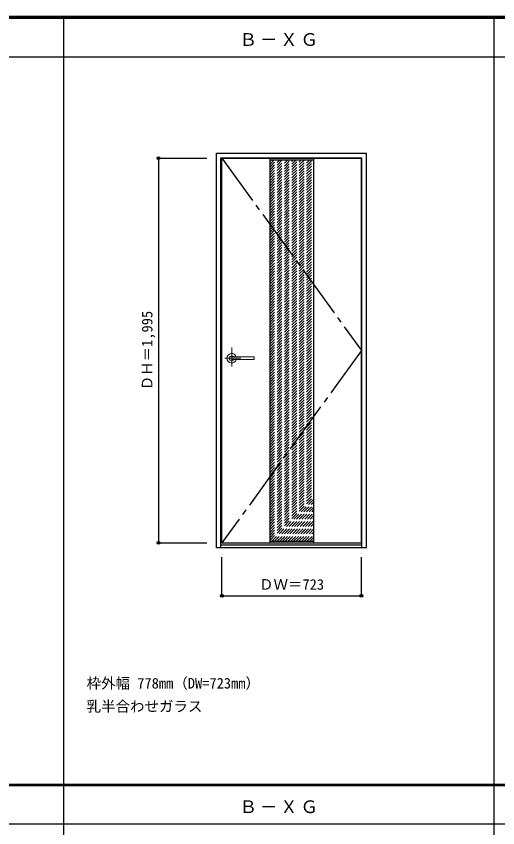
# Model space of a CAD drawing. Units: millimetres, scale not verified. Extents: x -6000 to 5700, y -4307 to 4175.
# Drawn here: x -3503 to -1007, y -36 to 4175 of the extents above; entities that cross this region are included whole.
import ezdxf
from ezdxf.enums import TextEntityAlignment as Align

# ---------------------------------------------------------------- set-up
doc = ezdxf.new("R2010")
doc.units = ezdxf.units.MM
doc.header["$LTSCALE"] = 30
doc.header["$PDMODE"] = 32
doc.header["$PDSIZE"] = 15
for name, pattern in [('CHAIN1', [8, 5, -1, 1, -1]), ('CHAIN2', [12, 9, -1, 1, -1]), ('DASHED1', [1.8, 1.2, -0.6])]:
    doc.linetypes.add(name, pattern=pattern)
for name, color, linetype in [('0-2_扉', 3, 'Continuous'), ('0-3_仕上げ', 3, 'Continuous'), ('0-4_枠', 3, 'Continuous'), ('0-7', 7, 'CHAIN2'), ('0-A_文字', 7, 'Continuous'), ('0-B_寸法', 7, 'Continuous'), ('0-C_ハッチ', 4, 'DASHED1'), ('F-1_枠', 6, 'Continuous')]:
    doc.layers.add(name, color=color, linetype=linetype)
doc.layers.add('0-5_レバー', color=7, linetype='Continuous', lineweight=18)
doc.styles.add('ＭＳ ゴシック', font='')
doc.styles.get('ＭＳ ゴシック').set_extended_font_data('MS Gothic')

msp = doc.modelspace()

# ---------------------------------------------------------------- linework, layer by layer
at = {"layer": '0-2_扉'}
for p, q in [((-2436.8, 3438), (-1713.8, 3438)), ((-2436.8, 1443), (-2436.8, 3438)), ((-1713.8, 1443), (-1713.8, 3438)), ((-2436.8, 1443), (-1713.8, 1443))]:
    msp.add_line(p, q, dxfattribs=at)
at = {"layer": '0-3_仕上げ'}
for p, q in [((-2189.3, 3438), (-2189.3, 1443)), ((-1961.3, 3438), (-1961.3, 1443))]:
    msp.add_line(p, q, dxfattribs=at)
at = {"layer": '0-3_仕上げ', "color": 7}
for p, q in [((-2189.3, 3430), (-1961.3, 3430)), ((-2189.3, 1451), (-1961.3, 1451))]:
    msp.add_line(p, q, dxfattribs=at)
at = {"layer": '0-4_枠'}
for p, q in [((-2465.8, 3465), (-1687.8, 3465)), ((-2465.8, 1418), (-2465.8, 3465)), ((-1687.8, 1418), (-1687.8, 3465)), ((-2441.8, 3441), (-1711.8, 3441)), ((-2441.8, 1418), (-2441.8, 3441)), ((-1711.8, 1418), (-1711.8, 3441)), ((-2441.8, 1433), (-1711.8, 1433)), ((-2465.8, 1418), (-1687.8, 1418))]:
    msp.add_line(p, q, dxfattribs=at)
at = {"layer": '0-5_レバー', "color": 4, "linetype": 'CHAIN1'}
for p, q in [((-2386.3, 2456.96), (-2386.3, 2357.11)), ((-2339.5, 2400.5), (-2422.52, 2400.5))]:
    msp.add_line(p, q, dxfattribs=at)
at = {"layer": '0-5_レバー'}
for q in [(-2269.3, 2405.99), (-2269.3, 2395)]:
    msp.add_line((-2269.3, 2400.5), q, dxfattribs=at)
for points in [[(-2376.34, 2407.49), (-2377.11, 2408.28), (-2379.08, 2409.65), (-2381.32, 2410.66), (-2383.76, 2411.29), (-2386.3, 2411.5), (-2388.84, 2411.29), (-2391.27, 2410.66), (-2393.52, 2409.65), (-2395.49, 2408.28), (-2397.11, 2406.61), (-2398.31, 2404.71), (-2399.05, 2402.65), (-2399.3, 2400.5), (-2399.05, 2398.35), (-2398.31, 2396.29), (-2397.11, 2394.39), (-2395.49, 2392.72), (-2393.52, 2391.35), (-2391.27, 2390.34), (-2388.84, 2389.71), (-2386.3, 2389.5), (-2383.76, 2389.71), (-2381.32, 2390.34), (-2379.08, 2391.35), (-2377.11, 2392.72), (-2376.34, 2393.51)], [(-2270.8, 2407.5), (-2280.53, 2407.5), (-2290.71, 2407.5), (-2300.31, 2407.5), (-2309.3, 2407.5), (-2317.71, 2407.5), (-2325.52, 2407.5), (-2332.34, 2407.5), (-2338.64, 2407.5), (-2344.4, 2407.5), (-2349.65, 2407.5), (-2354.44, 2407.5), (-2359.09, 2407.5), (-2363.3, 2407.5), (-2367.05, 2407.5), (-2369.05, 2407.5), (-2370.9, 2407.5), (-2372.91, 2407.49), (-2375.32, 2407.49), (-2376.81, 2407.49), (-2378.35, 2407.49), (-2379.87, 2407.49), (-2380.97, 2407.49), (-2381.43, 2407.49), (-2381.43, 2407.48)], [(-2270.8, 2407.5), (-2279.88, 2407.5), (-2280.28, 2407.5)], [(-2381.28, 2393.51), (-2381.15, 2393.51), (-2380.71, 2393.51), (-2379.99, 2393.51), (-2378.97, 2393.51), (-2377.71, 2393.51), (-2376.36, 2393.51), (-2373.5, 2393.51), (-2370.52, 2393.5), (-2367.5, 2393.5), (-2364.46, 2393.5), (-2361.39, 2393.5), (-2358.31, 2393.5), (-2354.31, 2393.5), (-2349.9, 2393.5), (-2344.93, 2393.5), (-2339.4, 2393.5), (-2333.31, 2393.5), (-2326.66, 2393.5), (-2319.45, 2393.5), (-2310.86, 2393.5), (-2301.6, 2393.5), (-2291.66, 2393.5), (-2281.05, 2393.5), (-2270.8, 2393.5)]]:
    msp.add_lwpolyline(points, dxfattribs=at)
for centre, radius, start, end in [((-2386.3, 2400.5), 24.55, 16.59952, 343.36736), ((-2270.8, 2406), 1.5, 0.00847, 89.9163), ((-2270.8, 2406), 1.5, 360, 90.17419), ((-2270.8, 2395), 1.5, 270.16419, 0), ((-2270.8, 2395), 1.5, 269.91059, 359.99153)]:
    msp.add_arc(centre, radius, start, end, dxfattribs=at)
at = {"layer": '0-7'}
msp.add_lwpolyline([(-2436.8, 3438), (-1713.8, 2440.5), (-2436.8, 1443)], dxfattribs=at)
at = {"layer": '0-B_寸法', "color": 4}
for p, q in [((-2765.8, 3438), (-2515.8, 3438)), ((-2765.8, 3438), (-2765.8, 1443)), ((-2765.8, 1443), (-2515.8, 1443)), ((-2436.8, 1168), (-2436.8, 1368)), ((-1713.8, 1168), (-1713.8, 1368)), ((-2436.8, 1168), (-1713.8, 1168))]:
    msp.add_line(p, q, dxfattribs=at)
at = {"layer": '0-B_寸法'}
for p in [(-2765.8, 3438), (-2765.8, 1443), (-2436.8, 1168), (-1713.8, 1168)]:
    msp.add_point(p, dxfattribs=at)
at = {"layer": '0-C_ハッチ'}
for p, q in [((-2189.3, 3208.43), (-1967.73, 3430)), ((-2189.3, 3222.57), (-1981.87, 3430)), ((-2189.3, 3236.71), (-1996.01, 3430)), ((-2189.3, 3250.85), (-2010.15, 3430)), ((-2189.3, 3265), (-2024.3, 3430)), ((-2189.3, 3279.14), (-2038.44, 3430)), ((-2189.3, 3293.28), (-2052.58, 3430)), ((-2189.3, 3307.42), (-2066.72, 3430)), ((-2189.3, 3321.56), (-2080.86, 3430)), ((-2189.3, 3335.71), (-2095.01, 3430)), ((-2189.3, 3349.85), (-2109.15, 3430)), ((-2189.3, 3363.99), (-2123.29, 3430)), ((-2189.3, 3378.13), (-2137.43, 3430)), ((-2189.3, 3392.27), (-2151.57, 3430)), ((-2189.3, 3406.42), (-2165.72, 3430)), ((-2189.3, 3420.56), (-2179.86, 3430)), ((-2189.3, 3194.28), (-1961.3, 3422.28)), ((-2189.3, 3180.14), (-1961.3, 3408.14)), ((-2189.3, 3166), (-1961.3, 3394)), ((-2189.3, 3151.86), (-1961.3, 3379.86)), ((-2189.3, 3137.72), (-1961.3, 3365.72)), ((-2189.3, 3123.57), (-1961.3, 3351.57)), ((-2189.3, 3109.43), (-1961.3, 3337.43)), ((-2189.3, 3095.29), (-1961.3, 3323.29)), ((-2189.3, 3081.15), (-1961.3, 3309.15)), ((-2189.3, 3067.01), (-1961.3, 3295.01)), ((-2189.3, 3052.86), (-1961.3, 3280.86)), ((-2189.3, 3038.72), (-1961.3, 3266.72)), ((-2189.3, 3024.58), (-1961.3, 3252.58)), ((-2189.3, 3010.44), (-1961.3, 3238.44)), ((-2189.3, 2996.29), (-1961.3, 3224.29)), ((-2189.3, 2982.15), (-1961.3, 3210.15)), ((-2189.3, 2968.01), (-1961.3, 3196.01)), ((-2189.3, 2953.87), (-1961.3, 3181.87)), ((-2189.3, 2939.73), (-1961.3, 3167.73)), ((-2189.3, 2925.58), (-1961.3, 3153.58)), ((-2189.3, 2911.44), (-1961.3, 3139.44)), ((-2189.3, 2897.3), (-1961.3, 3125.3)), ((-2189.3, 2883.16), (-1961.3, 3111.16)), ((-2189.3, 2869.02), (-1961.3, 3097.02)), ((-2189.3, 2854.87), (-1961.3, 3082.87)), ((-2189.3, 2840.73), (-1961.3, 3068.73)), ((-2189.3, 2826.59), (-1961.3, 3054.59)), ((-2189.3, 2812.45), (-1961.3, 3040.45)), ((-2189.3, 2798.31), (-1961.3, 3026.31)), ((-2189.3, 2784.16), (-1961.3, 3012.16)), ((-2189.3, 2770.02), (-1961.3, 2998.02)), ((-2189.3, 2755.88), (-1961.3, 2983.88)), ((-2189.3, 2741.74), (-1961.3, 2969.74)), ((-2189.3, 2727.59), (-1961.3, 2955.59)), ((-2189.3, 2713.45), (-1961.3, 2941.45)), ((-2189.3, 2699.31), (-1961.3, 2927.31)), ((-2189.3, 2685.17), (-1961.3, 2913.17)), ((-2189.3, 2671.03), (-1961.3, 2899.03)), ((-2189.3, 2656.88), (-1961.3, 2884.88)), ((-2189.3, 2642.74), (-1961.3, 2870.74)), ((-2189.3, 2628.6), (-1961.3, 2856.6)), ((-2189.3, 2614.46), (-1961.3, 2842.46)), ((-2189.3, 2600.32), (-1961.3, 2828.32)), ((-2189.3, 2586.17), (-1961.3, 2814.17)), ((-2189.3, 2572.03), (-1961.3, 2800.03)), ((-2189.3, 2557.89), (-1961.3, 2785.89)), ((-2189.3, 2543.75), (-1961.3, 2771.75)), ((-2189.3, 2529.6), (-1961.3, 2757.6)), ((-2189.3, 2515.46), (-1961.3, 2743.46)), ((-2189.3, 2501.32), (-1961.3, 2729.32)), ((-2189.3, 2487.18), (-1961.3, 2715.18)), ((-2189.3, 2473.04), (-1961.3, 2701.04)), ((-2189.3, 2458.89), (-1961.3, 2686.89)), ((-2189.3, 2444.75), (-1961.3, 2672.75)), ((-2189.3, 2430.61), (-1961.3, 2658.61)), ((-2189.3, 2416.47), (-1961.3, 2644.47)), ((-2189.3, 2402.33), (-1961.3, 2630.33)), ((-2189.3, 2388.18), (-1961.3, 2616.18)), ((-2189.3, 2374.04), (-1961.3, 2602.04)), ((-2189.3, 2359.9), (-1961.3, 2587.9)), ((-2189.3, 2345.76), (-1961.3, 2573.76)), ((-2189.3, 2331.61), (-1961.3, 2559.61)), ((-2189.3, 2317.47), (-1961.3, 2545.47)), ((-2189.3, 2303.33), (-1961.3, 2531.33)), ((-2189.3, 2289.19), (-1961.3, 2517.19)), ((-2189.3, 2275.05), (-1961.3, 2503.05)), ((-2189.3, 2260.9), (-1961.3, 2488.9)), ((-2189.3, 2246.76), (-1961.3, 2474.76)), ((-2189.3, 2232.62), (-1961.3, 2460.62)), ((-2189.3, 2218.48), (-1961.3, 2446.48)), ((-2189.3, 2204.34), (-1961.3, 2432.34)), ((-2189.3, 2190.19), (-1961.3, 2418.19)), ((-2189.3, 2176.05), (-1961.3, 2404.05)), ((-2189.3, 2161.91), (-1961.3, 2389.91)), ((-2189.3, 2147.77), (-1961.3, 2375.77)), ((-2189.3, 2133.62), (-1961.3, 2361.62)), ((-2189.3, 2119.48), (-1961.3, 2347.48)), ((-2189.3, 2105.34), (-1961.3, 2333.34)), ((-2189.3, 2091.2), (-1961.3, 2319.2)), ((-2189.3, 2077.06), (-1961.3, 2305.06)), ((-2189.3, 2062.91), (-1961.3, 2290.91)), ((-2189.3, 2048.77), (-1961.3, 2276.77)), ((-2189.3, 2034.63), (-1961.3, 2262.63)), ((-2189.3, 2020.49), (-1961.3, 2248.49)), ((-2189.3, 2006.35), (-1961.3, 2234.35)), ((-2189.3, 1992.2), (-1961.3, 2220.2)), ((-2189.3, 1978.06), (-1961.3, 2206.06)), ((-2189.3, 1963.92), (-1961.3, 2191.92)), ((-2189.3, 1949.78), (-1961.3, 2177.78)), ((-2189.3, 1935.63), (-1961.3, 2163.63)), ((-2189.3, 1921.49), (-1961.3, 2149.49)), ((-2189.3, 1907.35), (-1961.3, 2135.35)), ((-2189.3, 1893.21), (-1961.3, 2121.21)), ((-2189.3, 1879.07), (-1961.3, 2107.07)), ((-2189.3, 1864.92), (-1961.3, 2092.92)), ((-2189.3, 1850.78), (-1961.3, 2078.78)), ((-2189.3, 1836.64), (-1961.3, 2064.64)), ((-2189.3, 1822.5), (-1961.3, 2050.5)), ((-2189.3, 1808.36), (-1961.3, 2036.36)), ((-2189.3, 1794.21), (-1961.3, 2022.21)), ((-2189.3, 1780.07), (-1961.3, 2008.07)), ((-2189.3, 1765.93), (-1961.3, 1993.93)), ((-2189.3, 1751.79), (-1961.3, 1979.79)), ((-2189.3, 1737.64), (-1961.3, 1965.64)), ((-2189.3, 1723.5), (-1961.3, 1951.5)), ((-2189.3, 1709.36), (-1961.3, 1937.36)), ((-2189.3, 1695.22), (-1961.3, 1923.22)), ((-2189.3, 1681.08), (-1961.3, 1909.08)), ((-2189.3, 1666.93), (-1961.3, 1894.93)), ((-2189.3, 1652.79), (-1961.3, 1880.79)), ((-2189.3, 1638.65), (-1961.3, 1866.65)), ((-2189.3, 1624.51), (-1961.3, 1852.51)), ((-2189.3, 1610.37), (-1961.3, 1838.37)), ((-2189.3, 1596.22), (-1961.3, 1824.22)), ((-2189.3, 1582.08), (-1961.3, 1810.08)), ((-2189.3, 1567.94), (-1961.3, 1795.94)), ((-2189.3, 1553.8), (-1961.3, 1781.8)), ((-2189.3, 1539.66), (-1961.3, 1767.66)), ((-2189.3, 1525.51), (-1961.3, 1753.51)), ((-2189.3, 1511.37), (-1961.3, 1739.37)), ((-2189.3, 1497.23), (-1961.3, 1725.23)), ((-2189.3, 1483.09), (-1961.3, 1711.09)), ((-2189.3, 1468.94), (-1961.3, 1696.94)), ((-2189.3, 1454.8), (-1961.3, 1682.8)), ((-2178.96, 1451), (-1961.3, 1668.66)), ((-2164.82, 1451), (-1961.3, 1654.52)), ((-2150.68, 1451), (-1961.3, 1640.38)), ((-2136.53, 1451), (-1961.3, 1626.23)), ((-2122.39, 1451), (-1961.3, 1612.09)), ((-2108.25, 1451), (-1961.3, 1597.95)), ((-2094.11, 1451), (-1961.3, 1583.81)), ((-2079.96, 1451), (-1961.3, 1569.67)), ((-2065.82, 1451), (-1961.3, 1555.52)), ((-2051.68, 1451), (-1961.3, 1541.38)), ((-2037.54, 1451), (-1961.3, 1527.24)), ((-2023.4, 1451), (-1961.3, 1513.1)), ((-2009.25, 1451), (-1961.3, 1498.95)), ((-1995.11, 1451), (-1961.3, 1484.81)), ((-1980.97, 1451), (-1961.3, 1470.67)), ((-1966.83, 1451), (-1961.3, 1456.53))]:
    msp.add_line(p, q, dxfattribs=at)
at = {"layer": 'F-1_枠'}
for p, q in [((-6000, 4175), (5700, 4175)), ((-6000, 4170), (5700, 4170)), ((-3258.4, 4175), (-3258.4, -3790)), ((-1026.8, 4175), (-1026.8, -3790)), ((-6000, 4165), (5700, 4165)), ((-6000, 3965), (5700, 3965)), ((-6000, 190.5), (5700, 190.5)), ((-6000, 187.5), (5700, 187.5)), ((-6000, 184.5), (5700, 184.5)), ((-6000, -15.5), (5700, -15.5))]:
    msp.add_line(p, q, dxfattribs=at)

# ---------------------------------------------------------------- texts
at = {"layer": '0-A_文字', "style": 'ＭＳ ゴシック'}
for s, p in [('枠外幅 778mm（DW=723mm）', (-3138.4, 670.5)), ('乳半合わせガラス', (-3138.4, 550.5))]:
    msp.add_text(s, height=54.99, dxfattribs=at).set_placement(p, align=Align.BOTTOM_LEFT)
at = {"layer": '0-A_文字', "char_height": 65.98, "attachment_point": 7, "style": 'ＭＳ ゴシック'}
for insert in [(-2345.1, 4020), (-2345.1, 39.5)]:
    msp.add_mtext('\\T1.17;Ｂ－ＸＧ', dxfattribs=dict(at, insert=insert))
at = {"layer": '0-B_寸法', "style": 'ＭＳ ゴシック'}
msp.add_text('ＤＨ＝1,995', height=54.99, rotation=90, dxfattribs=at).set_placement((-2780.8, 2234.25), align=Align.BOTTOM_LEFT)
msp.add_text('ＤＷ＝723', height=54.99, dxfattribs=at).set_placement((-2244.55, 1183), align=Align.BOTTOM_LEFT)

doc.saveas('drawing.dxf')
